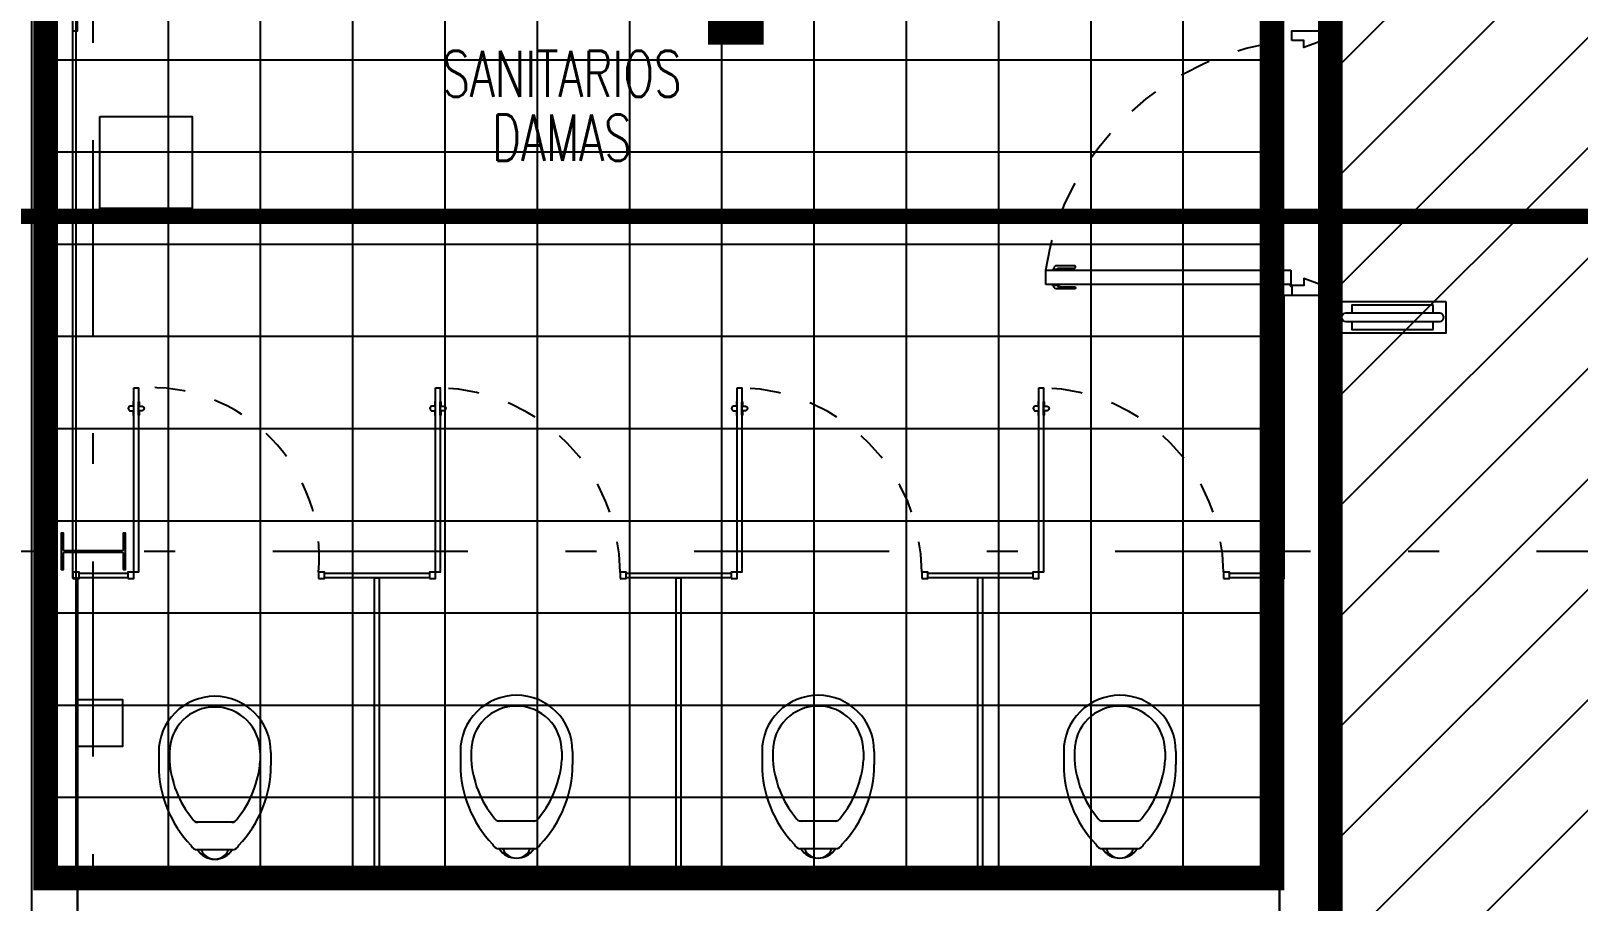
# Model space of a CAD drawing. Header units: millimetres. Extents: x -77 to 207, y -160 to 187.
# Drawn here: x -53.25 to -48.22, y 23.36 to 26.19 of the extents above; entities that cross this region are included whole.
import ezdxf
from ezdxf.enums import TextEntityAlignment as Align
from ezdxf.xclip import XClip

# ---------------------------------------------------------------- set-up
doc = ezdxf.new("R2010")
doc.units = ezdxf.units.MM
doc.header["$LTSCALE"] = 0.1
doc.linetypes.add('X REF - ANELO INST bind$0$X REF - ANELO$0$DASHDOT2', pattern=[12.7, 6.35, -3.175, 0, -3.175])
doc.linetypes.add('X REF - ANELO INST bind$0$X REF - ANELO$0$DASHED2', pattern=[0.375, 0.25, -0.125])
for name, color, linetype in [('C01 Foil blanco', 30, 'Continuous'), ('C03 PRY comun+papel kraft', 192, 'Continuous'), ('C07 P media Tº', 140, 'Continuous'), ('X REF - ANELO INST bind$0$X REF - ANELO$0$A-LADRILLO HUECO 12', 7, 'Continuous'), ('X REF - ANELO INST bind$0$X REF - ANELO$0$A-TABIQUE FENOLICO 20mm', 7, 'Continuous'), ('X REF - ANELO INST bind$0$X REF - ANELO$0$C-MADERA', 8, 'Continuous'), ('X REF - ANELO INST bind$0$X REF - ANELO$0$E-ANTENAS', 8, 'Continuous'), ('X REF - ANELO INST bind$0$X REF - ANELO$0$E-REJILLAS', 8, 'Continuous'), ('X REF - ANELO INST bind$0$X REF - ANELO$0$E-SANITARIO', 8, 'Continuous'), ('X REF - ANELO INST bind$0$X REF - ANELO$0$MET-COLUMNA METALICA', 7, 'Continuous'), ('X REF - ANELO INST bind$0$X REF - ANELO$0$MET-EJE CABRIADAS', 8, 'X REF - ANELO INST bind$0$X REF - ANELO$0$DASHDOT2'), ('X REF - ANELO INST bind$0$X REF - ANELO$0$R-NOMBRE LOCAL', 7, 'Continuous')]:
    doc.layers.add(name, color=color, linetype=linetype)
doc.styles.add('X REF - ANELO INST bind$0$X REF - ANELO$0$VAUX', font='romans.shx', dxfattribs={"width": 0.85})

# ---------------------------------------------------------------- blocks, each defined once
blk = doc.blocks.new('X REF - ANELO INST bind$0$X REF - ANELO$0$COL MET 20')
at = {"layer": 'X REF - ANELO INST bind$0$X REF - ANELO$0$MET-COLUMNA METALICA'}
blk.add_hatch(color=256, dxfattribs=at).paths.add_polyline_path([(-0.0971, -0.0036, -0.414214), (-0.0935, 0), (0.0935, 0, -0.414214), (0.0971, -0.0036), (0.0971, -0.0568), (0.1045, -0.0568), (0.1045, 0.0615), (0.0971, 0.0615), (0.0971, 0.0083, -0.414214), (0.0935, 0.0047), (-0.0935, 0.0047, -0.414214), (-0.0971, 0.0083), (-0.0971, 0.0615), (-0.1045, 0.0615), (-0.1045, -0.0568), (-0.0971, -0.0568)])
blk.add_lwpolyline([(-0.0971, -0.0568), (-0.1045, -0.0568), (-0.1045, 0.0615), (-0.0971, 0.0615), (-0.0971, 0.0083, 0.414214), (-0.0935, 0.0047), (0.0935, 0.0047, 0.414214), (0.0971, 0.0083), (0.0971, 0.0615), (0.1045, 0.0615), (0.1045, -0.0568), (0.0971, -0.0568), (0.0971, -0.0036, 0.414214), (0.0935, 0), (-0.0935, 0, 0.414214), (-0.0971, -0.0036)], format="xyb", close=True, dxfattribs=at)
blk = doc.blocks.new('X REF - ANELO INST bind$0$X REF - ANELO$0$Inodoro')
at = {"layer": 'X REF - ANELO INST bind$0$X REF - ANELO$0$E-SANITARIO'}
for p, q in [((-0.06, -0.125), (0.06, -0.125)), ((-0.06, -0.215), (0.06, -0.215)), ((-0.1825, -0.4425), (-0.1825, -0.4)), ((0.1825, -0.4425), (0.1825, -0.4)), ((-0.1475, -0.4425), (-0.1475, -0.415)), ((0.1475, -0.4425), (0.1475, -0.415))]:
    blk.add_line(p, q, dxfattribs=at)
for centre, radius, start, end in [((0, -0.1625), 0.0675, 33.749, 146.251), ((0, -0.1425), 0.0475, 21.6183, 158.3817), ((0.1971, -0.402), 0.3796, 136.4863, 179.6923), ((-0.055, -0.15), 0.025, 90, 158.0893), ((0.055, -0.15), 0.025, 21.9107, 90), ((-0.1971, -0.402), 0.3796, 0.3077, 43.5137), ((0.183, -0.4371), 0.3312, 140.7766, 176.1703), ((-0.055, -0.235), 0.02, 90, 158.4734), ((0.055, -0.235), 0.02, 21.5266, 90), ((-0.183, -0.4371), 0.3312, 3.8297, 39.2234), ((0, -0.4425), 0.1825, 180, 270), ((0, -0.4425), 0.1475, 180, 270), ((0, -0.4425), 0.1825, 270, 0), ((0, -0.4425), 0.1475, 270, 0)]:
    blk.add_arc(centre, radius, start, end, dxfattribs=at)
blk = doc.blocks.new('X REF - ANELO INST bind$0$X REF - ANELO$0$Barrera')
at = {"layer": 'X REF - ANELO INST bind$0$X REF - ANELO$0$E-ANTENAS', "linetype": 'Continuous'}
blk.add_lwpolyline([(-0.1756, 0.1008), (0.1756, 0.1008), (0.1756, 0), (-0.1756, 0)], close=True, dxfattribs=at)
at = {"layer": 'X REF - ANELO INST bind$0$X REF - ANELO$0$E-ANTENAS', "linetype": 'Continuous', "elevation": 0.0022}
blk.add_lwpolyline([(-0.1503, 0.0354), (0.1497, 0.0354, 1), (0.1497, 0.0654), (-0.1503, 0.0654, 1.063792), (-0.1503, 0.0354, -1)], format="xyb", dxfattribs=at)
for points in [[(-0.1334, 0.0654), (-0.1334, 0.0904), (0.1315, 0.0904), (0.1315, 0.0654)], [(0.1315, 0.0354), (0.1315, 0.0104), (-0.1334, 0.0104), (-0.1334, 0.0354)]]:
    blk.add_lwpolyline(points, dxfattribs=at)
blk = doc.blocks.new('X REF - ANELO INST bind$0$X REF - ANELO$0$15X15')
at = {"layer": 'X REF - ANELO INST bind$0$X REF - ANELO$0$E-REJILLAS', "elevation": -0.0017}
blk.add_lwpolyline([(1961.4181, 1185.014), (1961.5681, 1185.014), (1961.5681, 1184.864), (1961.4181, 1184.864)], close=True, dxfattribs=at)
blk = doc.blocks.new('X REF - ANELO INST bind$0$X REF - ANELO$0$N Local')
at = {"layer": 'X REF - ANELO INST bind$0$X REF - ANELO$0$R-NOMBRE LOCAL', "lineweight": 0, "style": 'X REF - ANELO INST bind$0$X REF - ANELO$0$VAUX', "width": 0.85}
for p in [(6337.5718, -934.4549), (6337.5718, -934.7149)]:
    blk.add_attdef('NOMBRE', text='', height=0.1823, dxfattribs=at).set_placement(p, align=Align.CENTER)
blk = doc.blocks.new('X REF - ANELO INST bind$0$X REF - ANELO$0$baños')
at = {"layer": 'X REF - ANELO INST bind$0$X REF - ANELO$0$A-TABIQUE FENOLICO 20mm'}
for points in [[(-0.6497, 1.6), (-0.6347, 1.6), (-0.6347, 1), (-0.6497, 1)], [(0.3311, 1.6), (0.3461, 1.6), (0.3461, 1), (0.3311, 1)], [(1.312, 1.6), (1.327, 1.6), (1.327, 1), (1.312, 1)], [(2.2929, 1.6), (2.3079, 1.6), (2.3079, 1), (2.2929, 1)], [(-0.8477, 0.98), (-0.8277, 0.98), (-0.8277, 1), (-0.8477, 1)], [(-0.8277, 0.9825), (-0.8277, 0.9975), (-0.6697, 0.9975), (-0.6697, 0.9825)], [(-0.6697, 0.98), (-0.6497, 0.98), (-0.6497, 1), (-0.6697, 1)], [(-0.0497, 0.98), (-0.0297, 0.98), (-0.0297, 1), (-0.0497, 1)], [(-0.0297, 0.9825), (-0.0297, 0.9975), (0.3111, 0.9975), (0.3111, 0.9825)], [(0.1332, 0.9825), (0.1482, 0.9825), (0.1482, 0.015), (0.1332, 0.015)], [(0.3111, 0.98), (0.3311, 0.98), (0.3311, 1), (0.3111, 1)], [(0.3111, 0.98), (0.3311, 0.98), (0.3311, 1), (0.3111, 1)], [(0.3111, 0.98), (0.3311, 0.98), (0.3311, 1), (0.3111, 1)], [(0.9311, 0.98), (0.9511, 0.98), (0.9511, 1), (0.9311, 1)], [(0.9511, 0.9825), (0.9511, 0.9975), (1.292, 0.9975), (1.292, 0.9825)], [(1.1141, 0.9825), (1.1291, 0.9825), (1.1291, 0.015), (1.1141, 0.015)], [(1.292, 0.98), (1.312, 0.98), (1.312, 1), (1.292, 1)], [(1.292, 0.98), (1.312, 0.98), (1.312, 1), (1.292, 1)], [(1.292, 0.98), (1.312, 0.98), (1.312, 1), (1.292, 1)], [(1.912, 0.98), (1.932, 0.98), (1.932, 1), (1.912, 1)], [(1.932, 0.9825), (1.932, 0.9975), (2.2729, 0.9975), (2.2729, 0.9825)], [(2.095, 0.9833), (2.11, 0.9833), (2.11, 0.015), (2.095, 0.015)], [(2.2729, 0.98), (2.2929, 0.98), (2.2929, 1), (2.2729, 1)], [(2.2729, 0.98), (2.2929, 0.98), (2.2929, 1), (2.2729, 1)], [(2.2729, 0.98), (2.2929, 0.98), (2.2929, 1), (2.2729, 1)], [(2.8929, 0.98), (2.9129, 0.98), (2.9129, 1), (2.8929, 1)], [(2.9129, 0.9825), (2.9129, 0.9975), (3.0709, 0.9975), (3.0709, 0.9825)], [(3.0709, 0.98), (3.0909, 0.98), (3.0909, 1), (3.0709, 1)], [(0.1307, 0), (0.1507, 0), (0.1507, 0.015), (0.1307, 0.015)], [(1.1116, 0), (1.1316, 0), (1.1316, 0.015), (1.1116, 0.015)], [(2.0925, 0), (2.1125, 0), (2.1125, 0.015), (2.0925, 0.015)]]:
    blk.add_lwpolyline(points, close=True, dxfattribs=at)
for points in [[(-0.6522, 1.5118), (-0.6497, 1.5118), (-0.6497, 1.5545), (-0.6522, 1.5545), (-0.6522, 1.5406), (-0.6617, 1.5406, 0.852576), (-0.6617, 1.5256), (-0.6617, 1.5256, 1), (-0.6617, 1.5256), (-0.6617, 1.5256, -0.414214), (-0.6617, 1.5256), (-0.6522, 1.5256), (-0.6522, 1.5118), (-0.6497, 1.5118), (-0.6497, 1.5545)], [(-0.6323, 1.5118), (-0.6347, 1.5118), (-0.6347, 1.5545), (-0.6323, 1.5545), (-0.6323, 1.5406), (-0.6227, 1.5406, -0.852576), (-0.6227, 1.5256), (-0.6227, 1.5256, -1), (-0.6227, 1.5256), (-0.6227, 1.5256, 0.414214), (-0.6227, 1.5256), (-0.6323, 1.5256), (-0.6323, 1.5118), (-0.6347, 1.5118), (-0.6347, 1.5545)], [(0.3287, 1.5118), (0.3311, 1.5118), (0.3311, 1.5545), (0.3287, 1.5545), (0.3287, 1.5406), (0.3191, 1.5406, 0.852576), (0.3191, 1.5256), (0.3191, 1.5256, 1), (0.3191, 1.5256), (0.3191, 1.5256, -0.414214), (0.3191, 1.5256), (0.3287, 1.5256), (0.3287, 1.5118), (0.3311, 1.5118), (0.3311, 1.5545)], [(0.3486, 1.5118), (0.3461, 1.5118), (0.3461, 1.5545), (0.3486, 1.5545), (0.3486, 1.5406), (0.3581, 1.5406, -0.852576), (0.3581, 1.5256), (0.3581, 1.5256, -1), (0.3581, 1.5256), (0.3581, 1.5256, 0.414214), (0.3581, 1.5256), (0.3486, 1.5256), (0.3486, 1.5118), (0.3461, 1.5118), (0.3461, 1.5545)], [(1.3096, 1.5118), (1.312, 1.5118), (1.312, 1.5544), (1.3096, 1.5544), (1.3096, 1.5406), (1.3, 1.5406, 0.852576), (1.3, 1.5256), (1.3, 1.5256, 1), (1.3, 1.5256), (1.3, 1.5256, -0.414214), (1.3, 1.5256), (1.3096, 1.5256), (1.3096, 1.5118), (1.312, 1.5118), (1.312, 1.5544)], [(1.3295, 1.5118), (1.327, 1.5118), (1.327, 1.5544), (1.3295, 1.5544), (1.3295, 1.5406), (1.339, 1.5406, -0.852576), (1.339, 1.5256), (1.339, 1.5256, -1), (1.339, 1.5256), (1.339, 1.5256, 0.414214), (1.339, 1.5256), (1.3295, 1.5256), (1.3295, 1.5118), (1.327, 1.5118), (1.327, 1.5544)], [(2.2904, 1.5118), (2.2929, 1.5118), (2.2929, 1.5544), (2.2904, 1.5544), (2.2904, 1.5406), (2.2809, 1.5406, 0.852576), (2.2809, 1.5256), (2.2809, 1.5256, 1), (2.2809, 1.5256), (2.2809, 1.5256, -0.414214), (2.2809, 1.5256), (2.2904, 1.5256), (2.2904, 1.5118), (2.2929, 1.5118), (2.2929, 1.5544)], [(2.3104, 1.5118), (2.3079, 1.5118), (2.3079, 1.5544), (2.3104, 1.5544), (2.3104, 1.5406), (2.3199, 1.5406, -0.852576), (2.3199, 1.5256), (2.3199, 1.5256, -1), (2.3199, 1.5256), (2.3199, 1.5256, 0.414214), (2.3199, 1.5256), (2.3104, 1.5256), (2.3104, 1.5118), (2.3079, 1.5118), (2.3079, 1.5544)]]:
    blk.add_lwpolyline(points, format="xyb", dxfattribs=at)
at = {"layer": 'X REF - ANELO INST bind$0$X REF - ANELO$0$A-TABIQUE FENOLICO 20mm', "color": 8, "linetype": 'X REF - ANELO INST bind$0$X REF - ANELO$0$DASHED2'}
for centre, radius, start, end in [((-0.596, 1.0523), 0.5488, 354.5239, 94.043), ((0.3308, 0.9998), 0.6003, 0.0122, 88.5367), ((1.312, 1.0001), 0.6, 359.9854, 88.5642), ((2.2926, 0.9998), 0.6003, 0.0134, 88.5367)]:
    blk.add_arc(centre, radius, start, end, dxfattribs=at)
blk = doc.blocks.new('X REF - ANELO INST bind$0$X REF - ANELO$0$P MADERA 086')
at = {"layer": 'X REF - ANELO INST bind$0$X REF - ANELO$0$C-MADERA'}
for p, q in [((0.0203, 0.8657, 0.0208), (0.0204, 0.8672, 0.0208)), ((0.0203, 0.8064, 0.0208), (0.0203, 0.8657, 0.0208)), ((0.0204, 0.8672, 0.0208), (0.0208, 0.8687, 0.0208)), ((0.0208, 0.8687, 0.0208), (0.0215, 0.8701, 0.0208)), ((0.0215, 0.8701, 0.0208), (0.0224, 0.8714, 0.0208)), ((0.0224, 0.8714, 0.0208), (0.0235, 0.8725, 0.0208)), ((0.0235, 0.8725, 0.0208), (0.0247, 0.8734, 0.0208)), ((0.0247, 0.8734, 0.0208), (0.0261, 0.8741, 0.0208)), ((0.0261, 0.8741, 0.0208), (0.0277, 0.8745, 0.0208)), ((0.0277, 0.8605, 0.0208), (0.0276, 0.86, 0.0208)), ((0.0276, 0.86, 0.0208), (0.0276, 0.8596, 0.0208)), ((0.0276, 0.8596, 0.0208), (0.0276, 0.8064, 0.0208)), ((0.0277, 0.8745, 0.0208), (0.0292, 0.8746, 0.0208)), ((0.0279, 0.8609, 0.0208), (0.0277, 0.8605, 0.0208)), ((0.0282, 0.8613, 0.0208), (0.0279, 0.8609, 0.0208)), ((0.0285, 0.8616, 0.0208), (0.0282, 0.8613, 0.0208)), ((0.0289, 0.8619, 0.0208), (0.0285, 0.8616, 0.0208)), ((0.0293, 0.8621, 0.0208), (0.0289, 0.8619, 0.0208)), ((0.0292, 0.8746, 0.0208), (0.0319, 0.8746, 0.0208)), ((0.0298, 0.8622, 0.0208), (0.0293, 0.8621, 0.0208)), ((0.0302, 0.8623, 0.0208), (0.0298, 0.8622, 0.0208)), ((0.0319, 0.8623, 0.0208), (0.0302, 0.8623, 0.0208)), ((0.0319, 0.879, 0.0208), (0.0344, 0.879, 0.0208)), ((0.0344, 0.879, 0.0208), (0.0319, 0.879, 0.0208)), ((0.0319, 0.8746, 0.0208), (0.0319, 0.879, 0.0208)), ((0.0319, 0.8623, 0.0208), (0.0319, 0.8746, 0.0208)), ((0.0319, 0.856, 0.0208), (0.0319, 0.8623, 0.0208)), ((0.0344, 0.856, 0.0208), (0.0319, 0.856, 0.0208)), ((0.0344, 0.856, 0.0208), (0.0319, 0.856, 0.0208)), ((0.0344, 0.1032), (0.0344, 0.9, 0.0208)), ((0.0344, 0.9, 0.0208), (0.0815, 0.9, 0.0208)), ((0.0815, 0.9, 0.0208), (0.0815, 0.1032)), ((0.084, 0.879, 0.0208), (0.0815, 0.879, 0.0208)), ((0.0815, 0.879, 0.0208), (0.084, 0.879, 0.0208)), ((0.0815, 0.856, 0.0208), (0.084, 0.856, 0.0208)), ((0.0815, 0.856, 0.0208), (0.084, 0.856, 0.0208)), ((0.084, 0.8746, 0.0208), (0.084, 0.879, 0.0208)), ((0.084, 0.8623, 0.0208), (0.084, 0.8746, 0.0208)), ((0.0867, 0.8746, 0.0208), (0.084, 0.8746, 0.0208)), ((0.084, 0.8623, 0.0208), (0.0856, 0.8623, 0.0208)), ((0.084, 0.856, 0.0208), (0.084, 0.8623, 0.0208)), ((0.0856, 0.8623, 0.0208), (0.0861, 0.8622, 0.0208)), ((0.0861, 0.8622, 0.0208), (0.0865, 0.8621, 0.0208)), ((0.0865, 0.8621, 0.0208), (0.087, 0.8619, 0.0208)), ((0.0882, 0.8745, 0.0208), (0.0867, 0.8746, 0.0208)), ((0.087, 0.8619, 0.0208), (0.0874, 0.8616, 0.0208)), ((0.0874, 0.8616, 0.0208), (0.0877, 0.8613, 0.0208)), ((0.0877, 0.8613, 0.0208), (0.0879, 0.8609, 0.0208)), ((0.0879, 0.8609, 0.0208), (0.0881, 0.8605, 0.0208)), ((0.0881, 0.8605, 0.0208), (0.0883, 0.86, 0.0208)), ((0.0897, 0.8741, 0.0208), (0.0882, 0.8745, 0.0208)), ((0.0883, 0.86, 0.0208), (0.0883, 0.8596, 0.0208)), ((0.0883, 0.8596, 0.0208), (0.0883, 0.8064, 0.0208)), ((0.0912, 0.8734, 0.0208), (0.0897, 0.8741, 0.0208)), ((0.0924, 0.8725, 0.0208), (0.0912, 0.8734, 0.0208)), ((0.0935, 0.8714, 0.0208), (0.0924, 0.8725, 0.0208)), ((0.0944, 0.8701, 0.0208), (0.0935, 0.8714, 0.0208)), ((0.0951, 0.8687, 0.0208), (0.0944, 0.8701, 0.0208)), ((0.0955, 0.8672, 0.0208), (0.0951, 0.8687, 0.0208)), ((0.0956, 0.8657, 0.0208), (0.0955, 0.8672, 0.0208)), ((0.0956, 0.8064, 0.0208), (0.0956, 0.8657, 0.0208)), ((0.0205, 0.8057, 0.0208), (0.0203, 0.8064, 0.0208)), ((0.0209, 0.8051, 0.0208), (0.0205, 0.8057, 0.0208)), ((0.0213, 0.8046, 0.0208), (0.0209, 0.8051, 0.0208)), ((0.027, 0.8051, 0.0208), (0.0265, 0.8046, 0.0208)), ((0.0273, 0.8057, 0.0208), (0.027, 0.8051, 0.0208)), ((0.0276, 0.8064, 0.0208), (0.0273, 0.8057, 0.0208)), ((0.0883, 0.8064, 0.0208), (0.0885, 0.8057, 0.0208)), ((0.0885, 0.8057, 0.0208), (0.0889, 0.8051, 0.0208)), ((0.0889, 0.8051, 0.0208), (0.0894, 0.8046, 0.0208)), ((0.0945, 0.8046, 0.0208), (0.095, 0.8051, 0.0208)), ((0.095, 0.8051, 0.0208), (0.0953, 0.8057, 0.0208)), ((0.0953, 0.8057, 0.0208), (0.0956, 0.8064, 0.0208)), ((0.0219, 0.8042, 0.0208), (0.0213, 0.8046, 0.0208)), ((0.0226, 0.8039, 0.0208), (0.0219, 0.8042, 0.0208)), ((0.0232, 0.8037, 0.0208), (0.0226, 0.8039, 0.0208)), ((0.0239, 0.8036, 0.0208), (0.0232, 0.8037, 0.0208)), ((0.0246, 0.8037, 0.0208), (0.0239, 0.8036, 0.0208)), ((0.0253, 0.8039, 0.0208), (0.0246, 0.8037, 0.0208)), ((0.0259, 0.8042, 0.0208), (0.0253, 0.8039, 0.0208)), ((0.0265, 0.8046, 0.0208), (0.0259, 0.8042, 0.0208)), ((0.0894, 0.8046, 0.0208), (0.0899, 0.8042, 0.0208)), ((0.0899, 0.8042, 0.0208), (0.0906, 0.8039, 0.0208)), ((0.0906, 0.8039, 0.0208), (0.0912, 0.8037, 0.0208)), ((0.0912, 0.8037, 0.0208), (0.0919, 0.8036, 0.0208)), ((0.0919, 0.8036, 0.0208), (0.0926, 0.8037, 0.0208)), ((0.0926, 0.8037, 0.0208), (0.0933, 0.8039, 0.0208)), ((0.0933, 0.8039, 0.0208), (0.0939, 0.8042, 0.0208)), ((0.0939, 0.8042, 0.0208), (0.0945, 0.8046, 0.0208)), ((0.0815, 0.1032), (0.0344, 0.1032))]:
    blk.add_line(p, q, dxfattribs=at)
for points in [[(0.0312, 0.1), (0, 0.1), (0, 0), (0.0312, 0), (0.0537, 0.0612), (0.0312, 0.0612)], [(0.8286, 0.1), (0.8598, 0.1), (0.8598, 0), (0.8286, 0), (0.8061, 0.0612), (0.8286, 0.0612)]]:
    blk.add_lwpolyline(points, close=True, dxfattribs=at)
at = {"layer": 'X REF - ANELO INST bind$0$X REF - ANELO$0$C-MADERA', "color": 8, "linetype": 'X REF - ANELO INST bind$0$X REF - ANELO$0$DASHED2', "extrusion": (0, 0, -1)}
blk.add_ellipse((0.0846, 0.1525, 0.0096), major_axis=(-0.5415, 0.5897), ratio=0.868484, start_param=0.809199, end_param=2.30953, dxfattribs=at)
at = {"layer": 'X REF - ANELO INST bind$0$X REF - ANELO$0$C-MADERA', "extrusion": (0, 0, -1)}
blk.add_ellipse((0.0316, 0.1032), major_axis=(0.00195, 0.00195), ratio=1, start_param=1.570796326794897, end_param=7.853981633974483, dxfattribs=at)
blk = doc.blocks.new('X REF - ANELO INST bind$0$X REF - ANELO')
at = {"layer": 'X REF - ANELO INST bind$0$X REF - ANELO$0$A-LADRILLO HUECO 12'}
blk.add_line((-49.1865, 24.4131), (-49.1865, 22.2523), dxfattribs=at)
for points in [[(-53.245, 31.2287), (-53.245, 16.7146), (-49.0215, 16.7146)], [(-53.11, 24.4131), (-53.11, 29.9138), (-49.1715, 29.9137)], [(-49.1715, 24.4131), (-49.1715, 25.334), (-49.0215, 25.334)], [(-49.0215, 25.329), (-49.0214, 21.499), (-49.1715, 21.499), (-49.1715, 22.2523)], [(-53.11, 24.4131), (-53.095, 24.4131), (-53.095, 23.2523)], [(-49.1865, 24.4131), (-49.1715, 24.4131)], [(-49.1865, 23.4323), (-53.095, 23.4323)]]:
    blk.add_lwpolyline(points, dxfattribs=at)
for points in [[(-49.0215, 20.6393), (-49.1715, 20.6393), (-49.1715, 20.1243), (-49.9048, 20.1243), (-49.9048, 19.9743), (-49.1715, 19.9743), (-49.1715, 16.8646), (-53.11, 16.8646), (-53.11, 18.9011), (-53.095, 18.9011), (-53.095, 20.6393), (-53.11, 20.6393), (-53.11, 22.2714), (-53.095, 22.2714), (-53.095, 24.4131), (-53.11, 24.4131), (-53.11, 26.1937), (-53.095, 26.1937), (-53.095, 27.9319), (-53.11, 27.9319), (-53.11, 31.2287), (-53.245, 31.2287), (-53.245, 16.7146), (-49.0215, 16.7146)], [(-49.1715, 25.334), (-49.0215, 25.334), (-49.0215, 21.499), (-49.1715, 21.499), (-49.1715, 22.2523), (-49.1865, 22.2523), (-49.1865, 24.4131), (-49.1715, 24.4131)]]:
    blk.add_lwpolyline(points, close=True, dxfattribs=at)
at = {"layer": 'X REF - ANELO INST bind$0$X REF - ANELO$0$E-REJILLAS', "elevation": 0.0017}
blk.add_lwpolyline([(-53.0228, 25.9155), (-52.7228, 25.9155), (-52.7228, 25.6155), (-53.0228, 25.6155)], close=True, dxfattribs=at)
at = {"layer": 'X REF - ANELO INST bind$0$X REF - ANELO$0$MET-EJE CABRIADAS'}
for p, q in [((-53.0439, -0.8271, -0.0011), (-53.0439, 42.1137, -0.0011)), ((-53.0439, -0.8271, -0.0011), (-53.0439, 42.1137, -0.0011)), ((1.6043, 24.4999), (-54.2799, 24.4999))]:
    blk.add_line(p, q, dxfattribs=at)
ref = blk.add_blockref('X REF - ANELO INST bind$0$X REF - ANELO$0$N Local', (5018.5372, 773.5432, -0.0066), dxfattribs=dict(xscale=-0.7999999999999545, yscale=0.8000000000000114, zscale=0.8))
ref.add_attrib('NOMBRE', 'SANITARIOS', dxfattribs={"layer": 'X REF - ANELO INST bind$0$X REF - ANELO$0$R-NOMBRE LOCAL', "lineweight": 0, "height": 0.15, "style": 'X REF - ANELO INST bind$0$X REF - ANELO$0$VAUX', "width": 0.7}).set_placement((-51.5202, 25.9793, -0.0066), align=Align.CENTER)
ref.add_attrib('NOMBRE', 'DAMAS', dxfattribs={"layer": 'X REF - ANELO INST bind$0$X REF - ANELO$0$R-NOMBRE LOCAL', "lineweight": 0, "height": 0.15, "style": 'X REF - ANELO INST bind$0$X REF - ANELO$0$VAUX', "width": 0.7}).set_placement((-51.5202, 25.7713, -0.0066), align=Align.CENTER)
at = {"xscale": -1}
blk.add_blockref('X REF - ANELO INST bind$0$X REF - ANELO$0$Barrera', (-48.8201, 25.2115, -0.0014), dxfattribs=at)
blk.add_blockref('X REF - ANELO INST bind$0$X REF - ANELO$0$baños', (-52.2623, 23.4323))
at = {"xscale": -1, "rotation": 90}
blk.add_blockref('X REF - ANELO INST bind$0$X REF - ANELO$0$15X15', (1131.9156, 1985.4351, 0.0096), dxfattribs=at)
at = {"rotation": 180}
for p in [(-52.6488, 23.404), (-51.6679, 23.4073), (-50.687, 23.4073), (-49.7061, 23.4073)]:
    blk.add_blockref('X REF - ANELO INST bind$0$X REF - ANELO$0$Inodoro', p, dxfattribs=at)
at = {"layer": 'X REF - ANELO INST bind$0$X REF - ANELO$0$C-MADERA', "rotation": 90}
blk.add_blockref('X REF - ANELO INST bind$0$X REF - ANELO$0$P MADERA 086', (-49.0465, 25.334), dxfattribs=at)
at = {"layer": 'X REF - ANELO INST bind$0$X REF - ANELO$0$MET-COLUMNA METALICA', "xscale": -1}
blk.add_blockref('X REF - ANELO INST bind$0$X REF - ANELO$0$COL MET 20', (-53.0439, 24.4977, -0.0011), dxfattribs=at)
blk = doc.blocks.new('X REF - ANELO INST bind')
ref = blk.add_blockref('X REF - ANELO INST bind$0$X REF - ANELO', (0, 0))
XClip(ref).set_block_clipping_path([(-76.9680737415, -24.7711317477), (92.9860355418, 61.1669630168)])

msp = doc.modelspace()

# ---------------------------------------------------------------- hatches: boundary and pattern name
at = {"layer": 'C01 Foil blanco'}
h = msp.add_hatch(dxfattribs=at)
h.set_pattern_fill('ANSI31', color=256, scale=0.08, style=0)
edge = h.paths.add_edge_path()
edge.add_line((-49.0214, 4.5849), (-49.0214, 14.5609))
edge.add_line((-49.0214, 14.5609), (-53.1984, 14.5609))
edge.add_line((-53.1984, 14.5609), (-53.1984, 16.7143))
edge.add_line((-53.1984, 16.7143), (-49.0215, 16.7143))
edge.add_line((-49.0215, 16.7143), (-49.0215, 37.3805))
edge.add_line((-49.0215, 37.3805), (-26.4226, 37.3805))
edge.add_line((-26.4226, 37.3805), (-26.4226, 33.4266))
edge.add_line((-26.4226, 33.4266), (-29.1206, 33.4266))
edge.add_line((-29.1206, 33.4266), (-29.1206, 29.2452))
edge.add_line((-29.1206, 29.2452), (-42.6771, 29.2452))
edge.add_line((-42.6771, 29.2452), (-42.6764, 4.5849))
edge.add_line((-42.6764, 4.5849), (-49.0214, 4.585))
at = {"layer": 'C03 PRY comun+papel kraft'}
h = msp.add_hatch(dxfattribs=at)
h.set_pattern_fill('_USER', color=256, scale=0.3, double=1, pattern_type=0)
h.set_pattern_definition([(0, (0, 0), (0, 0.3), []), (90, (0, 0), (-0.3, 2e-17), [])])
h.paths.add_polyline_path([(-50.9047, 26.6888), (-49.2114, 26.6887), (-49.2114, 23.4373), (-53.1984, 23.4373), (-53.1984, 26.6887), (-51.0047, 26.6887), (-51.0047, 26.1887), (-50.9047, 26.1887)])

# ---------------------------------------------------------------- linework, layer by layer
at = {"layer": 'C01 Foil blanco', "const_width": 0.08, "elevation": -0.0366}
msp.add_lwpolyline([(-49.0214, 4.5849), (-49.0214, 14.5609), (-53.1984, 14.5609), (-53.1984, 16.7143), (-49.0215, 16.7143), (-49.0215, 37.3805), (-26.4226, 37.3805), (-26.4226, 33.4266), (-29.1206, 33.4266), (-29.1206, 29.2452), (-29.1206, 29.2452), (-42.6771, 29.2452), (-42.6764, 4.5849), (-49.0214, 4.585)], dxfattribs=at)
at = {"layer": 'C03 PRY comun+papel kraft', "const_width": 0.08}
msp.add_lwpolyline([(-50.9047, 26.6888), (-49.2114, 26.6887), (-49.2114, 26.6887), (-49.2114, 26.6887), (-49.2114, 26.6887), (-49.2114, 26.6887), (-49.2114, 23.4373), (-53.1984, 23.4373), (-53.1984, 26.6887), (-51.0047, 26.6887), (-51.0047, 26.1887), (-50.9047, 26.1887)], close=True, dxfattribs=at)
at = {"layer": 'C07 P media Tº', "const_width": 0.05, "elevation": 0.0004}
msp.add_lwpolyline([(-35.7764, 25.5906), (-61.4249, 25.5906), (-61.4249, 24.8871)], dxfattribs=at)

# ---------------------------------------------------------------- block references
msp.add_blockref('X REF - ANELO INST bind', (0, 0))

doc.saveas('drawing.dxf')
